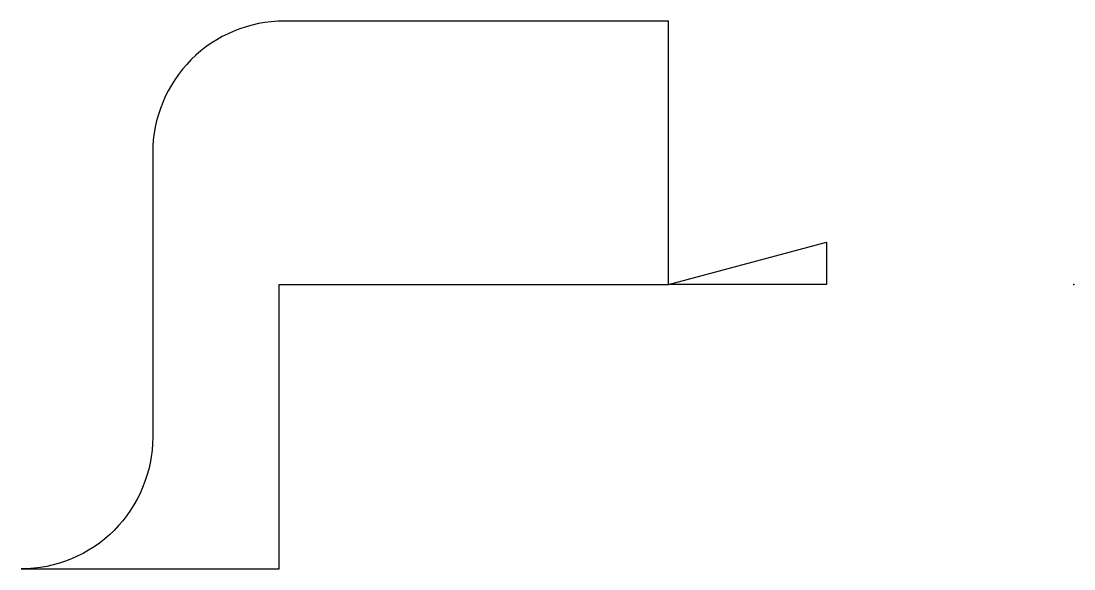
# Model space of a CAD drawing. Header units: millimetres. Extents: x -20 to 0, y -5.4 to 5.
import ezdxf

# ---------------------------------------------------------------- set-up
doc = ezdxf.new("R2010")
doc.units = ezdxf.units.MM
doc.layers.get('0').update_dxf_attribs({"linetype": 'CONTINUOUS'})

msp = doc.modelspace()

# ---------------------------------------------------------------- linework, layer by layer
msp.add_lwpolyline([(-15, 5, 0.414214), (-17.5, 2.5), (-17.5, -2.9, -0.414214), (-20, -5.4), (-15.1, -5.4), (-15.1, 0), (-7.7, 0), (-7.7, 5)], format="xyb", close=True)
msp.add_lwpolyline([(-7.7, 0), (-4.7, 0.804), (-4.7, 0)], close=True)
msp.add_point((0, 0))

doc.saveas('drawing.dxf')
